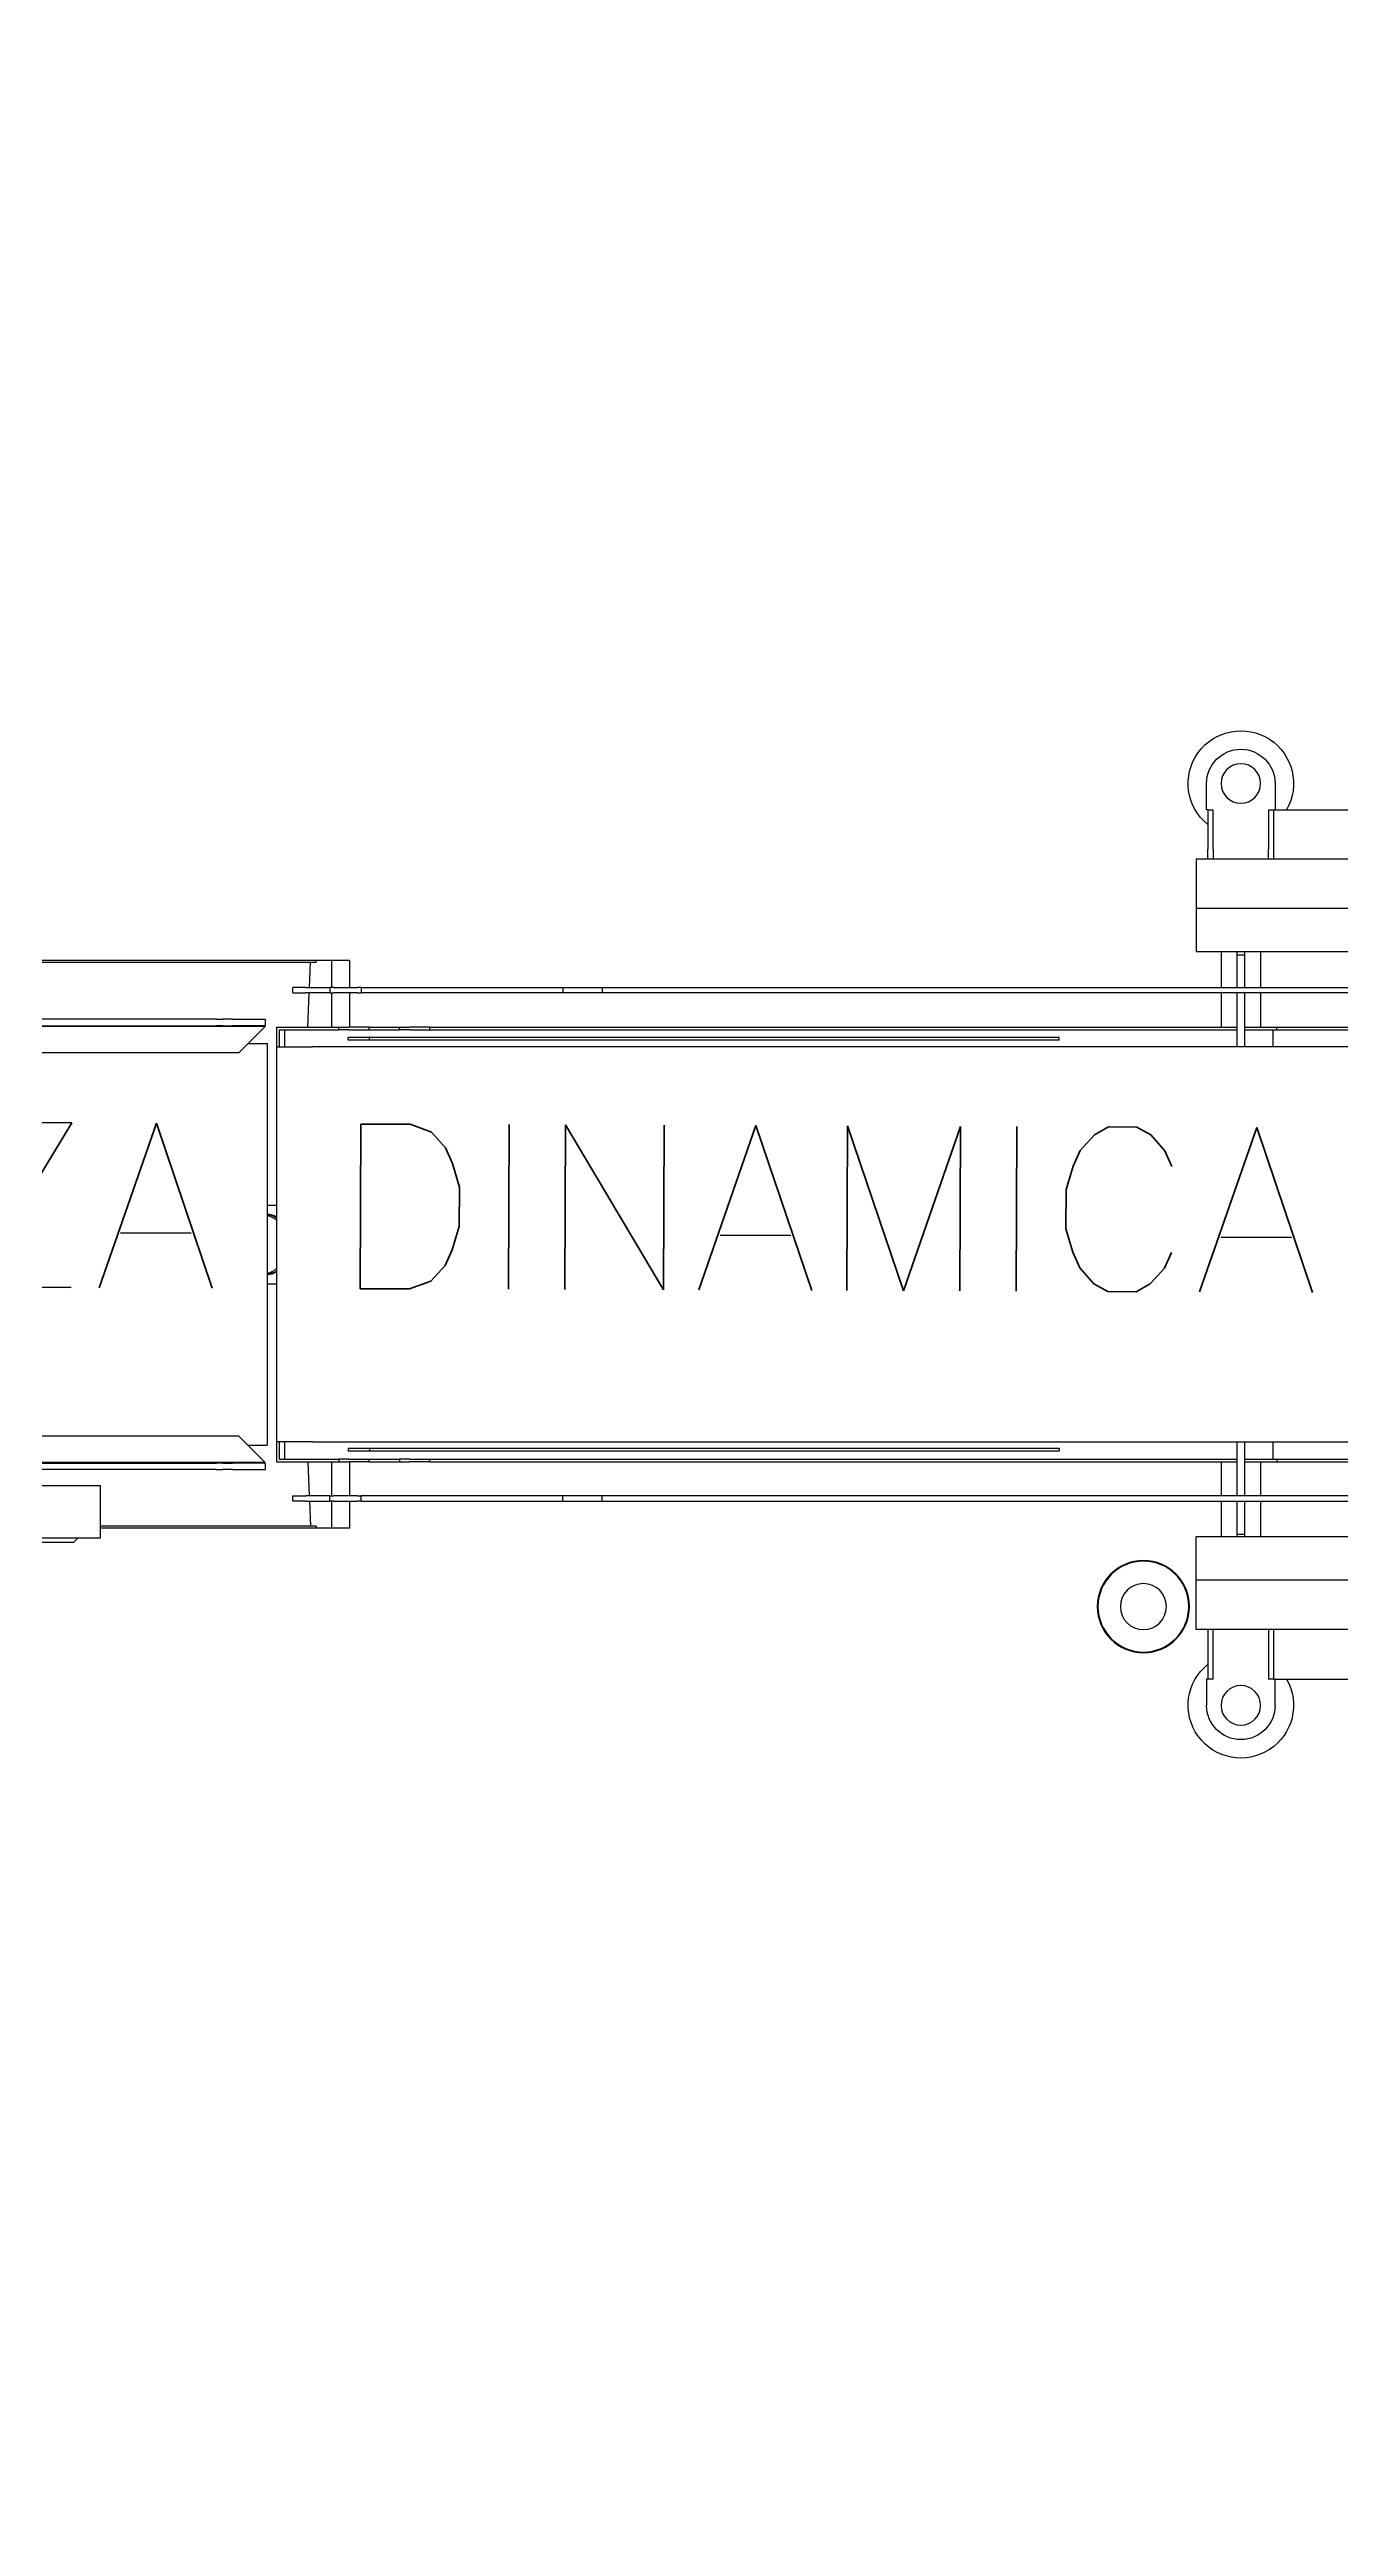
# Model space of a CAD drawing. Header units: inches. Extents: x -955375 to 106222, y -96450 to 64845.
# Drawn here: x 12343 to 13323, y 24587 to 26468 of the extents above; entities that cross this region are included whole.
import ezdxf

# ---------------------------------------------------------------- set-up
doc = ezdxf.new("R2010")
doc.units = ezdxf.units.IN
doc.header["$MEASUREMENT"] = 0
doc.linetypes.add('CONTINUA', pattern=[0])
doc.linetypes.add('SLD-Continua', pattern=[0])
doc.layers.add('ACHUTECH', color=24, linetype='Continuous', lineweight=18)
for name, color, linetype in [('DIBUJO', 2, 'Continuous'), ('P-TEXTO', 2, 'Continuous'), ('SP-EQUIPO_NUEVO', 144, 'SLD-Continua')]:
    doc.layers.add(name, color=color, linetype=linetype)
doc.styles.get("Standard").update_dxf_attribs({"font": 'isocp2.shx'})
doc.styles.add('TEXTO-100', font='romans.shx', dxfattribs={"height": 0.15})
doc.dimstyles.new('SUPERPEQUEÑA', dxfattribs={"dimtxt": 0.1, "dimasz": 0.05, "dimexe": 0.1, "dimexo": 0.15, "dimgap": 0.05, "dimtad": 1, "dimzin": 0, "dimdsep": 46, "dimtxsty": 'Standard', "dimblk1": 'CRUZZ', "dimblk2": 'CRUZZ', "dimsah": 1, "dimcen": 0.03, "dimse1": 1, "dimse2": 1, "dimclrd": 109, "dimclre": 4, "dimclrt": 173, "dimadec": 0, "dimazin": 0, "dimtfac": 1, "dimtix": 1, "dimtmove": 1, "dimatfit": 3, "dimldrblk": 'CRUZZ', "dimfxl": 1, "dimtolj": 1, "dimtzin": 0, "dimlwd": -1, "dimarcsym": 0})

# ---------------------------------------------------------------- blocks, each defined once
blk = doc.blocks.new('CRUZ')
at = {"layer": 'DIBUJO', "color": 7, "lineweight": -3}
for p, q in [((-0.2, 0), (0.2, 0)), ((0, 0.2), (0, -0.2))]:
    blk.add_line(p, q, dxfattribs=at)
at = {"layer": 'DIBUJO', "color": 7, "lineweight": -3, "const_width": 0.05}
blk.add_lwpolyline([(0, 0, 1), (0, 0, 1)], format="xyb", close=True, dxfattribs=at)
blk = doc.blocks.new('CRUZZ')
at = {"layer": 'DIBUJO', "color": 3, "xscale": 10, "yscale": 10, "zscale": 10}
blk.add_blockref('CRUZ', (0, 0), dxfattribs=at)
blk = doc.blocks.new('*D185')
at = {"layer": 'ACHUTECH', "color": 7, "ltscale": 500, "transparency": 16777216}
blk.add_line((5118.7, 54499.2), (5118.7, 25409.9), dxfattribs=at)
at = {"layer": 'Defpoints', "color": 0, "linetype": 'CONTINUA', "ltscale": 500, "transparency": 16777216}
for p in [(26169.2, 54499.2), (5118.7, 25409.9), (6592.2, 25409.9)]:
    blk.add_point(p, dxfattribs=at)
at = {"layer": 'ACHUTECH', "color": 7, "linetype": 'CONTINUA', "ltscale": 500, "transparency": 16777216, "xscale": 0.05, "yscale": 0.05, "zscale": 0.05}
for p, rotation in [((5118.7, 54499.2), 90), ((5118.7, 25409.9), 270)]:
    blk.add_blockref('CRUZZ', p, dxfattribs=dict(at, rotation=rotation))
at = {"layer": 'ACHUTECH', "color": 7, "linetype": 'CONTINUA', "lineweight": 13, "ltscale": 500, "transparency": 16777216, "insert": (5118.6, 39954.5), "char_height": 0.15, "attachment_point": 5, "rotation": 90}
blk.add_mtext('\\A1;29089.32', dxfattribs=at)
blk = doc.blocks.new('*D201')
at = {"layer": 'ACHUTECH', "color": 7, "ltscale": 500, "transparency": 16777216}
blk.add_line((4340.1, 59153), (4340.1, 15437.3), dxfattribs=at)
at = {"layer": 'Defpoints', "color": 0, "linetype": 'CONTINUA', "ltscale": 500, "transparency": 16777216}
for p in [(21639.1, 59153.1), (4340.1, 15437.3), (6285.4, 15437.3)]:
    blk.add_point(p, dxfattribs=at)
at = {"layer": 'ACHUTECH', "color": 7, "linetype": 'CONTINUA', "ltscale": 500, "transparency": 16777216, "xscale": 0.05, "yscale": 0.05, "zscale": 0.05}
for p, rotation in [((4340.1, 59153.1), 90), ((4340.1, 15437.3), 270)]:
    blk.add_blockref('CRUZZ', p, dxfattribs=dict(at, rotation=rotation))
at = {"layer": 'ACHUTECH', "color": 7, "linetype": 'CONTINUA', "lineweight": 13, "ltscale": 500, "transparency": 16777216, "insert": (4340, 37295.2), "char_height": 0.15, "attachment_point": 5, "rotation": 90}
blk.add_mtext('\\A1;43715.81', dxfattribs=at)
blk = doc.blocks.new('check W y acelerador')
at = {"layer": 'SP-EQUIPO_NUEVO'}
for p, q in [((105384.9, 28884.8), (105384.9, 28864.8)), ((105436.9, 28864.8), (105436.9, 28884.8)), ((105385.9, 28864.8), (105026.4, 28864.8)), ((105385.9, 28834.8), (105385.9, 28864.8)), ((105389.9, 28864.8), (105385.9, 28864.8)), ((105389.9, 28864.8), (105389.9, 28834.8)), ((105435.9, 28864.8), (105431.9, 28864.8)), ((105431.9, 28834.8), (105431.9, 28864.8)), ((105435.9, 28864.8), (105435.9, 28834.8)), ((105435.9, 28864.8), (105436.9, 28864.8)), ((105385.9, 28827.3), (105385.9, 28834.8)), ((105389.9, 28827.3), (105389.9, 28834.8)), ((105431.9, 28834.8), (105431.9, 28827.3)), ((105435.9, 28827.3), (105435.9, 28834.8)), ((104482.9, 28827.3), (105444.9, 28827.3)), ((105444.9, 28827.3), (105444.9, 28789.8)), ((104482.9, 28789.8), (105444.9, 28789.8)), ((105444.9, 28789.8), (105444.9, 28756.9)), ((104482.9, 28756.9), (105444.9, 28756.9)), ((105395.9, 28756.9), (105395.9, 28729.8)), ((105407.9, 28754.8), (105407.9, 28756.9)), ((105413.9, 28754.8), (105407.9, 28754.8)), ((105407.9, 28729.8), (105407.9, 28754.8)), ((105413.9, 28756.9), (105413.9, 28754.8)), ((105413.9, 28754.8), (105413.9, 28729.8)), ((105425.9, 28756.9), (105425.9, 28729.8)), ((106087.8, 28750.3), (106101.5, 28750.3)), ((106087.8, 28750.3), (106087.8, 28729.8)), ((106101.5, 28750.3), (106113.2, 28750.3)), ((106101.5, 28750.3), (106101.5, 28729.8)), ((106113.2, 28748.8), (106113.2, 28750.3)), ((106113.2, 28750.3), (106386.8, 28750.3)), ((106113.2, 28748.8), (106386.8, 28748.8)), ((106118.3, 28729.8), (106117.6, 28748.8)), ((105895.9, 28729.8), (104313.9, 28729.8)), ((104313.9, 28725.8), (105895.9, 28725.8)), ((105395.9, 28725.8), (105395.9, 28699.8)), ((105407.9, 28684.8), (105407.9, 28725.8)), ((105413.9, 28725.8), (105413.9, 28684.8)), ((105425.9, 28725.8), (105425.9, 28699.8)), ((105925.9, 28729.8), (105895.9, 28729.8)), ((105895.9, 28729.8), (105895.9, 28725.8)), ((105895.9, 28725.8), (105925.9, 28725.8)), ((105928.9, 28729.8), (105925.9, 28729.8)), ((105925.9, 28729.8), (105925.9, 28725.8)), ((105925.9, 28729.8), (105925.9, 28729.8)), ((105925.9, 28729.8), (105925.9, 28725.8)), ((105925.9, 28725.8), (105928.9, 28725.8)), ((105925.9, 28725.8), (105925.9, 28725.8)), ((106075.9, 28729.8), (105928.9, 28729.8)), ((105928.9, 28725.8), (106075.9, 28725.8)), ((106078.9, 28729.8), (106075.9, 28729.8)), ((106075.9, 28725.8), (106078.9, 28725.8)), ((106078.9, 28729.8), (106081.9, 28729.8)), ((106078.9, 28729.8), (106078.9, 28725.8)), ((106081.9, 28725.8), (106078.9, 28725.8)), ((106099.9, 28729.8), (106081.9, 28729.8)), ((106081.9, 28725.8), (106099.9, 28725.8)), ((106087.8, 28725.8), (106087.8, 28699.8)), ((106099.9, 28729.8), (106102.9, 28729.8)), ((106102.9, 28725.8), (106099.9, 28725.8)), ((106101.5, 28725.8), (106101.5, 28699.8)), ((106120.9, 28729.8), (106102.9, 28729.8)), ((106102.9, 28729.8), (106102.9, 28725.8)), ((106102.9, 28725.8), (106120.9, 28725.8)), ((106119.5, 28699.8), (106118.5, 28725.8)), ((106120.9, 28729.8), (106130.9, 28729.8)), ((106130.9, 28725.8), (106120.9, 28725.8)), ((106130.9, 28725.8), (106130.9, 28729.8)), ((106176.8, 28705.8), (106151.8, 28705.8)), ((106151.8, 28705.8), (106151.8, 28700.8)), ((106151.8, 28700.8), (106176.8, 28700.8)), ((106176.8, 28705.8), (106184.1, 28705.8)), ((106184.1, 28700.8), (106176.8, 28700.8)), ((106189.1, 28705.8), (106184.1, 28705.8)), ((106184.1, 28700.8), (106189.1, 28700.8)), ((106189.1, 28705.8), (106206.1, 28705.8)), ((106206.1, 28700.8), (106189.1, 28700.8)), ((106206.1, 28705.8), (106211.1, 28705.8)), ((106211.1, 28700.8), (106206.1, 28700.8)), ((106211.1, 28705.8), (106411.8, 28705.8)), ((106411.8, 28700.8), (106211.1, 28700.8)), ((106248.3, 28700.8), (106248.3, 28700.3)), ((106250.3, 28700.8), (106250.3, 28700.3)), ((104265.9, 28684.8), (106115.9, 28684.8)), ((105383.5, 28699.8), (104523.9, 28699.8)), ((105383.5, 28697.8), (104523.9, 28697.8)), ((105407.9, 28699.8), (105383.5, 28699.8)), ((105383.5, 28697.8), (105383.5, 28699.8)), ((105407.9, 28697.8), (105383.5, 28697.8)), ((105386.7, 28697.8), (105386.7, 28684.8)), ((106026.9, 28699.8), (105413.9, 28699.8)), ((106026.9, 28697.8), (105413.9, 28697.8)), ((105548.9, 28691.8), (106072.6, 28691.8)), ((105548.9, 28689.8), (105548.9, 28691.8)), ((105548.9, 28689.8), (106072.6, 28689.8)), ((106026.9, 28699.8), (106042.4, 28699.8)), ((106026.9, 28697.8), (106026.9, 28699.8)), ((106042.4, 28697.8), (106026.9, 28697.8)), ((106049.9, 28699.8), (106042.4, 28699.8)), ((106042.4, 28697.8), (106049.9, 28697.8)), ((106049.9, 28697.8), (106049.9, 28699.8)), ((106072.9, 28699.8), (106049.9, 28699.8)), ((106072.9, 28697.8), (106049.9, 28697.8)), ((106072.6, 28689.8), (106072.6, 28691.8)), ((106072.6, 28691.8), (106088.9, 28691.8)), ((106072.6, 28689.8), (106088.9, 28689.8)), ((106072.9, 28699.8), (106088.5, 28699.8)), ((106072.9, 28697.8), (106072.9, 28699.8)), ((106088.5, 28697.8), (106072.9, 28697.8)), ((106096, 28699.8), (106088.5, 28699.8)), ((106088.5, 28697.8), (106096, 28697.8)), ((106088.9, 28689.8), (106088.9, 28691.8)), ((106096, 28697.8), (106096, 28699.8)), ((106143.4, 28699.8), (106096, 28699.8)), ((106141.2, 28697.8), (106096, 28697.8)), ((106143.4, 28684.8), (106115.9, 28684.8)), ((106137.2, 28697.8), (106137.2, 28684.8)), ((106141.2, 28697.8), (106141.2, 28684.8)), ((106143.4, 28699.8), (106143.4, 28684.8)), ((106143.4, 28684.8), (106143.4, 28384.8)), ((106164.8, 28687.3), (106150.4, 28687.3)), ((106150.4, 28687.3), (106150.4, 28382.3)), ((106171.8, 28680.3), (106151.8, 28700.3)), ((106151.8, 28700.3), (107651.8, 28700.3)), ((106171.8, 28680.3), (107631.8, 28680.3)), ((106150.4, 28564.6), (106143.4, 28564.6)), ((106150.4, 28504.9), (106143.4, 28504.9)), ((106115.9, 28384.8), (104265.9, 28384.8)), ((105386.7, 28384.8), (105386.7, 28371.8)), ((105407.9, 28343.8), (105407.9, 28384.8)), ((105413.9, 28384.8), (105413.9, 28343.8)), ((106115.9, 28384.8), (106143.4, 28384.8)), ((106137.2, 28384.8), (106137.2, 28371.8)), ((106141.2, 28384.8), (106141.2, 28371.8)), ((106143.4, 28384.8), (106143.4, 28369.8)), ((106164.8, 28382.3), (106150.4, 28382.3)), ((106171.8, 28389.3), (106151.8, 28369.3)), ((106171.8, 28389.3), (107631.8, 28389.3)), ((105383.5, 28371.8), (104523.9, 28371.8)), ((105383.5, 28369.8), (104523.9, 28369.8)), ((105407.9, 28371.8), (105383.5, 28371.8)), ((105383.5, 28371.8), (105383.5, 28369.8)), ((105407.9, 28369.8), (105383.5, 28369.8)), ((105395.9, 28369.8), (105395.9, 28343.8)), ((106026.9, 28371.8), (105413.9, 28371.8)), ((106026.9, 28369.8), (105413.9, 28369.8)), ((105425.9, 28369.8), (105425.9, 28343.8)), ((105548.9, 28379.8), (106072.6, 28379.8)), ((105548.9, 28379.8), (105548.9, 28377.8)), ((105548.9, 28377.8), (106072.6, 28377.8)), ((106042.4, 28371.8), (106026.9, 28371.8)), ((106026.9, 28369.8), (106026.9, 28371.8)), ((106026.9, 28369.8), (106042.4, 28369.8)), ((106042.4, 28371.8), (106049.9, 28371.8)), ((106049.9, 28369.8), (106042.4, 28369.8)), ((106049.9, 28371.8), (106049.9, 28369.8)), ((106072.9, 28371.8), (106049.9, 28371.8)), ((106072.9, 28369.8), (106049.9, 28369.8)), ((106072.6, 28379.8), (106072.6, 28377.8)), ((106072.6, 28379.8), (106088.9, 28379.8)), ((106072.6, 28377.8), (106088.9, 28377.8)), ((106088.5, 28371.8), (106072.9, 28371.8)), ((106072.9, 28369.8), (106072.9, 28371.8)), ((106072.9, 28369.8), (106088.5, 28369.8)), ((106087.8, 28369.8), (106087.8, 28343.8)), ((106088.5, 28371.8), (106096, 28371.8)), ((106096, 28369.8), (106088.5, 28369.8)), ((106088.9, 28379.8), (106088.9, 28377.8)), ((106096, 28371.8), (106096, 28369.8)), ((106141.2, 28371.8), (106096, 28371.8)), ((106143.4, 28369.8), (106096, 28369.8)), ((106101.5, 28369.8), (106101.5, 28343.8)), ((106119.5, 28369.8), (106118.5, 28343.8)), ((106151.8, 28369.3), (107651.8, 28369.3)), ((106151.8, 28368.8), (106176.8, 28368.8)), ((106151.8, 28368.8), (106151.8, 28363.8)), ((106176.8, 28363.8), (106151.8, 28363.8)), ((106184.1, 28368.8), (106176.8, 28368.8)), ((106176.8, 28363.8), (106184.1, 28363.8)), ((106184.1, 28368.8), (106189.1, 28368.8)), ((106189.1, 28363.8), (106184.1, 28363.8)), ((106206.1, 28368.8), (106189.1, 28368.8)), ((106189.1, 28363.8), (106206.1, 28363.8)), ((106211.1, 28368.8), (106206.1, 28368.8)), ((106206.1, 28363.8), (106211.1, 28363.8)), ((106411.8, 28368.8), (106211.1, 28368.8)), ((106211.1, 28363.8), (106411.8, 28363.8)), ((106248.3, 28369.3), (106248.3, 28368.8)), ((106250.3, 28368.8), (106250.3, 28369.3)), ((104313.9, 28343.8), (105895.9, 28343.8)), ((105895.9, 28343.8), (105925.9, 28343.8)), ((105895.9, 28339.8), (105895.9, 28343.8)), ((105925.9, 28343.8), (105928.9, 28343.8)), ((105925.9, 28339.8), (105925.9, 28343.8)), ((105925.9, 28343.8), (105925.9, 28343.8)), ((105925.9, 28339.8), (105925.9, 28343.8)), ((105928.9, 28343.8), (106075.9, 28343.8)), ((106075.9, 28343.8), (106078.9, 28343.8)), ((106081.9, 28343.8), (106078.9, 28343.8)), ((106078.9, 28339.8), (106078.9, 28343.8)), ((106081.9, 28343.8), (106099.9, 28343.8)), ((106102.9, 28343.8), (106099.9, 28343.8)), ((106102.9, 28343.8), (106120.9, 28343.8)), ((106102.9, 28339.8), (106102.9, 28343.8)), ((106130.9, 28343.8), (106120.9, 28343.8)), ((106130.9, 28339.8), (106130.9, 28343.8)), ((106376.3, 28351.8), (106277.3, 28351.8)), ((106277.3, 28351.8), (106277.3, 28311.8)), ((105895.9, 28339.8), (104313.9, 28339.8)), ((105395.9, 28339.8), (105395.9, 28312.7)), ((105407.9, 28314.8), (105407.9, 28339.8)), ((105413.9, 28339.8), (105413.9, 28314.8)), ((105425.9, 28339.8), (105425.9, 28312.7)), ((105925.9, 28339.8), (105895.9, 28339.8)), ((105928.9, 28339.8), (105925.9, 28339.8)), ((105925.9, 28339.8), (105925.9, 28339.8)), ((106075.9, 28339.8), (105928.9, 28339.8)), ((106078.9, 28339.8), (106075.9, 28339.8)), ((106078.9, 28339.8), (106081.9, 28339.8)), ((106099.9, 28339.8), (106081.9, 28339.8)), ((106087.8, 28339.8), (106087.8, 28319.3)), ((106099.9, 28339.8), (106102.9, 28339.8)), ((106101.5, 28339.8), (106101.5, 28319.3)), ((106120.9, 28339.8), (106102.9, 28339.8)), ((106118.3, 28339.8), (106117.6, 28320.8)), ((106120.9, 28339.8), (106130.9, 28339.8)), ((104482.9, 28312.7), (105444.9, 28312.7)), ((105413.9, 28314.8), (105407.9, 28314.8)), ((105407.9, 28312.7), (105407.9, 28314.8)), ((105413.9, 28314.8), (105413.9, 28312.7)), ((105444.9, 28279.8), (105444.9, 28312.7)), ((106087.8, 28319.3), (106101.5, 28319.3)), ((106101.5, 28319.3), (106113.2, 28319.3)), ((106113.2, 28320.8), (106277.3, 28320.8)), ((106113.2, 28320.8), (106113.2, 28319.3)), ((106113.2, 28319.3), (106277.3, 28319.3)), ((106277.3, 28311.8), (106376.3, 28311.8)), ((106297.3, 28308.8), (106294.3, 28311.8)), ((106356.3, 28308.8), (106297.3, 28308.8)), ((104482.9, 28279.8), (105444.9, 28279.8)), ((105444.9, 28242.3), (105444.9, 28279.8)), ((104482.9, 28242.3), (105444.9, 28242.3)), ((105385.9, 28234.8), (105385.9, 28242.3)), ((105385.9, 28204.8), (105385.9, 28234.8)), ((105389.9, 28242.3), (105389.9, 28234.8)), ((105389.9, 28234.8), (105389.9, 28204.8)), ((105431.9, 28234.8), (105431.9, 28242.3)), ((105431.9, 28204.8), (105431.9, 28234.8)), ((105435.9, 28242.3), (105435.9, 28234.8)), ((105435.9, 28234.8), (105435.9, 28204.8)), ((105385.9, 28204.8), (105026.4, 28204.8)), ((105384.9, 28184.8), (105384.9, 28204.8)), ((105385.9, 28204.8), (105389.9, 28204.8)), ((105431.9, 28204.8), (105435.9, 28204.8)), ((105435.9, 28204.8), (105436.9, 28204.8)), ((105436.9, 28204.8), (105436.9, 28184.8))]:
    blk.add_line(p, q, dxfattribs=at)
for centre, radius in [((105410.9, 28884.8), 15), ((105484.9, 28259.8), 35), ((105484.9, 28259.8), 34.5), ((105484.9, 28259.8), 17.5), ((105410.9, 28184.8), 15)]:
    blk.add_circle(centre, radius, dxfattribs=at)
for centre, radius, start, end in [((105410.9, 28884.8), 40, 308.6822, 210), ((105410.9, 28884.8), 26, 0, 180), ((105410.9, 28184.8), 40, 150, 51.3178), ((105410.9, 28184.8), 26, 180, 0)]:
    blk.add_arc(centre, radius, start, end, dxfattribs=at)
for centre, major_axis, start_param, end_param in [((106153.8, 28534.8), (0, 23.5), 0.143621, 0.457168), ((106153.7, 28534.8), (0, 23.5), 0.140241, 0.453443), ((106153.8, 28534.8), (0, 23), 0.146765, 0.46789), ((106156.6, 28534.8), (0, 23), 0.271471, 0.610057), ((106156.6, 28534.8), (0, -23), 5.673128, 6.011714), ((106153.8, 28534.8), (0, -23), 5.815295, 6.13642), ((106153.8, 28534.8), (0, -23.5), 5.826018, 6.139565), ((106153.7, 28534.8), (0, -23.5), 5.829742, 6.142944)]:
    blk.add_ellipse(centre, major_axis=major_axis, ratio=0.998629, start_param=start_param, end_param=end_param, dxfattribs=at)

msp = doc.modelspace()

# ---------------------------------------------------------------- block references
at = {"lineweight": 0, "xscale": -1}
msp.add_blockref('check W y acelerador', (118658.591, -2974.143), dxfattribs=at)

# ---------------------------------------------------------------- texts
at = {"layer": 'P-TEXTO', "insert": (13767.433, 25647.464), "char_height": 125, "width": 2472.51372, "attachment_point": 3, "rotation": 359.779133, "style": 'TEXTO-100'}
msp.add_mtext('\\pxqc;BALANZA DINAMICA', dxfattribs=at)

# ---------------------------------------------------------------- dimensions: what is measured, and where the dimension line sits
at = {"layer": 'ACHUTECH', "color": 7, "linetype": 'CONTINUA', "lineweight": 13, "ltscale": 500}
for base, p1, p2, picture, middle in [((4340.116, 15437.278), (21639.15, 59153.085), (6285.39, 15437.278), '*D201', (4340.021, 37295.181)), ((5118.653, 25409.883), (26169.229, 54499.203), (6592.24, 25409.883), '*D185', (5118.558, 39954.543))]:
    dim = msp.add_linear_dim(base=base, p1=p1, p2=p2, angle=90, dimstyle='SUPERPEQUEÑA', override={"dimtxt": 0.15, "dimgap": 0.02, "dimclrd": 7, "dimclrt": 7, "dimfxl": 0.2}, dxfattribs=at)
    dim.commit()
    dim.dimension.update_dxf_attribs({"geometry": picture, "text_midpoint": middle})

doc.saveas('drawing.dxf')
